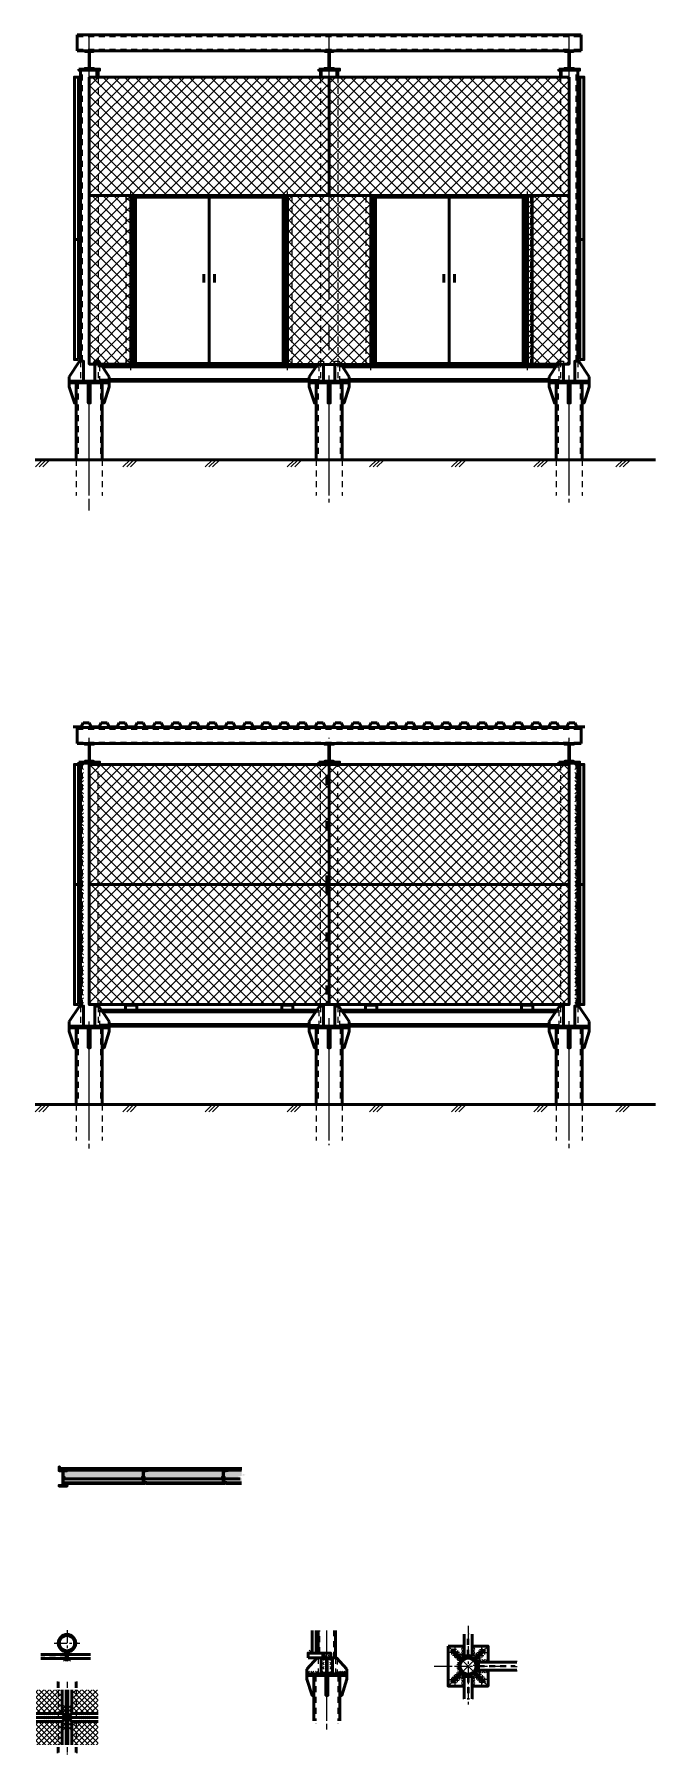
# Model space of a CAD drawing. Header units: millimetres. Extents: x -15843 to 52186, y -12703 to 19750.
# Drawn here: x -15310 to -7543, y -12703 to 8792 of the extents above; entities that cross this region are included whole.
import ezdxf

# ---------------------------------------------------------------- set-up
doc = ezdxf.new("R2010")
doc.units = ezdxf.units.MM
doc.linetypes.add('JIS_02_0.7', pattern=[1.35, 0.75, -0.6])
doc.linetypes.add('осевая', pattern=[50.8, 31.75, -6.35, 6.35, -6.35])
doc.layers.add('АС_Сваи', color=7, linetype='Continuous', lineweight=20)

# ---------------------------------------------------------------- blocks, each defined once
blk = doc.blocks.new('*U6')
at = {"color": 0, "linetype": 'ByBlock', "lineweight": -2}
blk.add_lwpolyline([(-5, 230), (55, 230), (55, 221), (14.8, 221, 0.4142136), (2.8, 209), (2.8, 21, 0.4142136), (14.8, 9), (55, 9), (55, 0), (0, 0), (-55, 0), (-55, 9), (-14.8, 9, 0.4142136), (-2.8, 21), (-2.8, 209, 0.4142136), (-14.8, 221), (-55, 221), (-55, 230)], format="xyb", close=True, dxfattribs=at)
blk = doc.blocks.new('*U11')
at = {"color": 0, "linetype": 'ByBlock', "lineweight": -2}
blk.add_lwpolyline([(0, 200), (50, 200), (50, 191.5), (14.8, 191.5, 0.4142136), (2.8, 179.5), (2.8, 20.5, 0.4142136), (14.8, 8.5), (50, 8.5), (50, 0), (5, 0), (-50, 0), (-50, 8.5), (-14.8, 8.5, 0.4142136), (-2.8, 20.5), (-2.8, 179.5, 0.4142136), (-14.8, 191.5), (-50, 191.5), (-50, 200)], format="xyb", close=True, dxfattribs=at)
blk = doc.blocks.new('*U13')
at = {"color": 0, "linetype": 'ByBlock', "lineweight": -2}
blk.add_lwpolyline([(64, 0, 0.357159), (61, 3), (12, 13, -0.357159), (5, 22), (5, 138, -0.357159), (12, 147), (61, 157, 0.357159), (64, 160), (0, 160), (0, 0)], format="xyb", close=True, dxfattribs=at)
blk = doc.blocks.new('*U12')
at = {"color": 0, "linetype": 'ByBlock', "lineweight": -2}
blk.add_lwpolyline([(64, 0, 0.357159), (61, 3), (12, 13, -0.357159), (5, 22), (5, 138, -0.357159), (12, 147), (61, 157, 0.357159), (64, 160), (0, 160), (0, 0)], format="xyb", close=True, dxfattribs=at)
blk = doc.blocks.new('*U174')
at = {"color": 0, "linetype": 'ByBlock', "lineweight": -2}
blk.add_lwpolyline([(0, 200), (50, 200), (50, 191.5), (14.8, 191.5, 0.4142136), (2.8, 179.5), (2.8, 20.5, 0.4142136), (14.8, 8.5), (50, 8.5), (50, 0), (5, 0), (-50, 0), (-50, 8.5), (-14.8, 8.5, 0.4142136), (-2.8, 20.5), (-2.8, 179.5, 0.4142136), (-14.8, 191.5), (-50, 191.5), (-50, 200)], format="xyb", close=True, dxfattribs=at)

msp = doc.modelspace()

# ---------------------------------------------------------------- hatches: boundary and pattern name
at = {"layer": 'АС_Сваи', "ltscale": 100}
h = msp.add_hatch(dxfattribs=at)
h.set_pattern_fill('ANSI37', color=256, scale=30)
h.paths.add_polyline_path([(-14514, 8258), (-14624, 8258), (-14624, 6778), (-14514, 6778)])
h.paths.add_polyline_path([(-11734, 8258), (-14514, 8258), (-14514, 6778), (-11734, 6778)])
h.paths.add_polyline_path([(-11624, 8258), (-11734, 8258), (-11734, 6778), (-11624, 6778)])
h.paths.add_polyline_path([(-11514, 8258), (-11624, 8258), (-11624, 6778), (-11514, 6778)])
h.paths.add_polyline_path([(-8734, 8258), (-11514, 8258), (-11514, 6778), (-8734, 6778)])
h.paths.add_polyline_path([(-8624, 8258), (-8734, 8258), (-8734, 6778), (-8624, 6778)])
h = msp.add_hatch(dxfattribs=at)
h.set_pattern_fill('ANSI37', color=256, scale=30)
h.paths.add_polyline_path([(-14104, 6770), (-14184, 6770), (-14184, 6778), (-14624, 6778), (-14624, 4672), (-14554, 4672), (-14554, 4708), (-14503, 4708), (-14479, 4672), (-14104, 4672)], flags=17)
h.paths.add_polyline_path([(-14104, 6778), (-14624, 6778), (-14624, 4672), (-14104, 4672)], flags=17)
h = msp.add_hatch(dxfattribs=at)
h.set_pattern_fill('ANSI37', color=256, scale=30)
h.paths.add_polyline_path([(-14514, 6778), (-14624, 6778), (-14624, 4672), (-14554, 4672), (-14554, 4708), (-14514, 4708)])
h = msp.add_hatch(dxfattribs=at)
h.set_pattern_fill('ANSI37', color=256, scale=30)
h.paths.add_polyline_path([(-14161, 6770), (-14184, 6770), (-14184, 6778), (-14514, 6778), (-14514, 4708), (-14503, 4708), (-14479, 4672), (-14161, 4672)])
h = msp.add_hatch(dxfattribs=at)
h.set_pattern_fill('ANSI37', color=256, scale=30)
h.paths.add_polyline_path([(-14161, 4672), (-14104, 4672), (-14104, 6770), (-14161, 6770)])
h = msp.add_hatch(dxfattribs=at)
h.set_pattern_fill('ANSI37', color=256, scale=30)
h.paths.add_polyline_path([(-12144, 4667), (-11771, 4667), (-11744, 4708), (-11734, 4708), (-11734, 6778), (-12144, 6778)])
h.paths.add_polyline_path([(-11624, 6778), (-11734, 6778), (-11734, 4708), (-11694, 4708), (-11694, 4667), (-11624, 4667)])
h.paths.add_polyline_path([(-11624, 4667), (-11554, 4667), (-11554, 4708), (-11514, 4708), (-11514, 6778), (-11624, 6778)])
h.paths.add_polyline_path([(-11514, 4708), (-11503, 4708), (-11476, 4667), (-11104, 4667), (-11104, 6778), (-11514, 6778)])
h = msp.add_hatch(dxfattribs=at)
h.set_pattern_fill('ANSI37', color=256, scale=30)
h.paths.add_polyline_path([(-9087, 6770), (-9064, 6770), (-9064, 6778), (-8624, 6778), (-8624, 4672), (-8694, 4672), (-8694, 4708), (-8744, 4708), (-8768, 4672), (-9087, 4672)], flags=16)
h.paths.add_polyline_path([(-9144, 6778), (-8624, 6778), (-8624, 4672), (-9144, 4672)])
h = msp.add_hatch(dxfattribs=at)
h.set_pattern_fill('ANSI37', color=256, scale=30)
h.paths.add_polyline_path([(-9087, 6770), (-9064, 6770), (-9064, 6778), (-8734, 6778), (-8734, 4708), (-8744, 4708), (-8768, 4672), (-9087, 4672)])
h = msp.add_hatch(dxfattribs=at)
h.set_pattern_fill('ANSI37', color=256, scale=30)
h.paths.add_polyline_path([(-8734, 6778), (-8624, 6778), (-8624, 4672), (-8694, 4672), (-8694, 4708), (-8734, 4708)])
h = msp.add_hatch(dxfattribs=at)
h.set_pattern_fill('ANSI37', color=256, scale=30)
h.paths.add_polyline_path([(-14514, -330), (-14624, -330), (-14624, -1830), (-14514, -1830)])
h.paths.add_polyline_path([(-14514, -1830), (-14624, -1830), (-14624, -3330), (-14514, -3330)])
h.paths.add_polyline_path([(-11734, -1830), (-14514, -1830), (-14514, -3330), (-11734, -3330)])
h.paths.add_polyline_path([(-11734, -330), (-14514, -330), (-14514, -1830), (-11734, -1830)])
h.paths.add_polyline_path([(-11624, -330), (-11734, -330), (-11734, -1830), (-11624, -1830)])
h.paths.add_polyline_path([(-11624, -1830), (-11734, -1830), (-11734, -3330), (-11624, -3330)])
h.paths.add_polyline_path([(-11514, -1830), (-11624, -1830), (-11624, -3330), (-11514, -3330)])
h.paths.add_polyline_path([(-11514, -330), (-11624, -330), (-11624, -1830), (-11514, -1830)])
h.paths.add_polyline_path([(-8734, -330), (-11514, -330), (-11514, -1830), (-8734, -1830)])
h.paths.add_polyline_path([(-8734, -1830), (-11514, -1830), (-11514, -3330), (-8734, -3330)])
h.paths.add_polyline_path([(-8624, -1830), (-8734, -1830), (-8734, -3330), (-8624, -3330)])
h.paths.add_polyline_path([(-8624, -330), (-8734, -330), (-8734, -1830), (-8624, -1830)])
h = msp.add_hatch(dxfattribs=at)
h.set_pattern_fill('ANSI31', color=256, scale=10)
h.paths.add_polyline_path([(-14995, -9128), (-14995, -9148), (-14956, -9148), (-14901, -9148), (-12718, -9148), (-12718, -9128)])
h = msp.add_hatch(dxfattribs=at)
h.set_pattern_fill('AR-CONC', color=256, scale=0.5)
h.paths.add_polyline_path([(-14901, -9148), (-14901, -9156), (-14936, -9156, 0.414214), (-14948, -9168), (-14948, -9308), (-13951, -9308), (-13951, -9148)])
h.paths.add_polyline_path([(-13887, -9148, -0.357159), (-13890, -9151), (-13939, -9161, 0.357159), (-13946, -9169), (-13946, -9286, 0.357159), (-13939, -9294), (-13890, -9304, -0.357159), (-13887, -9308), (-12951, -9308), (-12951, -9148)])
h.paths.add_polyline_path([(-12946, -9286, 0.357159), (-12939, -9294), (-12890, -9304, -0.357159), (-12887, -9308), (-12718, -9308), (-12718, -9246), (-12768, -9233), (-12668, -9208), (-12718, -9196), (-12718, -9148), (-12887, -9148, -0.357159), (-12890, -9151), (-12939, -9161, 0.357159), (-12946, -9169)])
h = msp.add_hatch(dxfattribs=at)
h.set_pattern_fill('ANSI37', color=256, scale=15)
h.paths.add_polyline_path([(-15012, -11895), (-15012, -11893), (-15291, -11893), (-15291, -12188), (-15012, -12188)])
h.paths.add_polyline_path([(-14961, -11893), (-15012, -11893), (-15012, -11895), (-15012, -12188), (-14961, -12188)])
h.paths.add_polyline_path([(-14510, -11893), (-14840, -11893), (-14840, -12188), (-14510, -12188)])
h.paths.add_polyline_path([(-14510, -12288), (-14840, -12288), (-14840, -12584), (-14510, -12584)])
h.paths.add_polyline_path([(-15012, -12288), (-15291, -12288), (-15291, -12584), (-15012, -12584), (-15012, -12581)])
h.paths.add_polyline_path([(-14961, -12288), (-15012, -12288), (-15012, -12581), (-15012, -12584), (-14961, -12584)])

# ---------------------------------------------------------------- linework, layer by layer
at = {"layer": 'АС_Сваи', "lineweight": 50, "ltscale": 100}
for points in [[(-14774, 8788), (-8474, 8788)], [(-14774, 8588), (-14774, 8788)], [(-8474, 8588), (-8474, 8788)], [(-14774, 8588), (-8474, 8588)], [(-14759, 4728), (-14759, 8258), (-14809, 8258), (-14809, 4728), (-14759, 4728)], [(-14754, 8358), (-14494, 8358), (-14494, 8344), (-14754, 8344), (-14754, 8358)], [(-14734, 8344), (-14734, 4708)], [(-14624, 8258), (-11624, 8258), (-11624, 6778), (-14624, 6778), (-14624, 8258)], [(-14514, 8344), (-14514, 8258)], [(-11754, 8358), (-11494, 8358), (-11494, 8344), (-11754, 8344), (-11754, 8358)], [(-11734, 8344), (-11734, 8258)], [(-8624, 8258), (-11624, 8258), (-11624, 6778), (-8624, 6778), (-8624, 8258)], [(-11514, 8344), (-11514, 8258)], [(-8754, 8358), (-8494, 8358), (-8494, 8344), (-8754, 8344), (-8754, 8358)], [(-8734, 8344), (-8734, 8258)], [(-8514, 8344), (-8514, 4708)], [(-8489, 4728), (-8489, 8258), (-8439, 8258), (-8439, 4728), (-8489, 4728)], [(-14104, 6778), (-14624, 6778), (-14624, 4672), (-14104, 4672), (-14104, 6778)], [(-14514, 6778), (-11734, 6778)], [(-14047, 4665), (-14047, 6770)], [(-13124, 6758), (-13124, 4678)], [(-12201, 4665), (-12201, 6770)], [(-12144, 6778), (-11104, 6778), (-11104, 4667), (-12144, 4667), (-12144, 6778)], [(-11514, 6778), (-8734, 6778)], [(-11104, 4658), (-11104, 6778)], [(-11047, 4665), (-11047, 6770)], [(-10124, 6758), (-10124, 4678)], [(-9224, 6778), (-9064, 6778), (-9064, 6770), (-9224, 6770), (-9224, 6778)], [(-9201, 4665), (-9201, 6770)], [(-9144, 4658), (-9144, 6778)], [(-9144, 6778), (-8624, 6778), (-8624, 4672), (-9144, 4672), (-9144, 6778)], [(-9087, 4665), (-9087, 6770)], [(-14759, 6228), (-14809, 6228)], [(-8489, 6228), (-8439, 6228)], [(-13190, 5798), (-13190, 5691)], [(-13057, 5798), (-13057, 5691)], [(-10190, 5798), (-10190, 5691)], [(-10057, 5798), (-10057, 5691)], [(-14694, 4458), (-14694, 4708), (-14744, 4708), (-14874, 4514)], [(-14874, 4458), (-14874, 4514)], [(-14554, 4458), (-14554, 4708), (-14503, 4708), (-14374, 4514)], [(-14470, 4658), (-11777, 4658)], [(-14456, 4637), (-11791, 4637)], [(-14374, 4458), (-14374, 4514)], [(-14184, 4665), (-14024, 4665), (-14024, 4658), (-14184, 4658), (-14184, 4665)], [(-14161, 4665), (-14161, 4672)], [(-12064, 4665), (-12224, 4665), (-12224, 4658), (-12064, 4658), (-12064, 4665)], [(-12087, 4665), (-12087, 4667)], [(-11771, 4667), (-11874, 4514)], [(-11874, 4458), (-11874, 4514)], [(-11694, 4458), (-11694, 4667)], [(-11554, 4458), (-11554, 4667)], [(-11476, 4667), (-11374, 4514)], [(-11470, 4658), (-8777, 4658)], [(-11456, 4637), (-8791, 4637)], [(-11374, 4458), (-11374, 4514)], [(-11024, 4665), (-11184, 4665), (-11184, 4658), (-11024, 4658), (-11024, 4665)], [(-11161, 4665), (-11161, 4667)], [(-9064, 4665), (-9224, 4665), (-9224, 4658), (-9064, 4658), (-9064, 4665)], [(-8768, 4672), (-8874, 4514)], [(-8874, 4458), (-8874, 4514)], [(-8694, 4458), (-8694, 4672)], [(-8554, 4458), (-8554, 4708), (-8503, 4708), (-8374, 4514)], [(-8374, 4458), (-8374, 4514)], [(-8374, 4458), (-14874, 4458)], [(-14874, 4458), (-14374, 4458), (-14374, 4438), (-14874, 4438), (-14874, 4458)], [(-14874, 4438), (-14874, 4390), (-14809, 4188), (-14787, 4188)], [(-14787, 4438), (-14787, 3478)], [(-14637, 4438), (-14637, 4188), (-14624, 4188)], [(-14611, 4438), (-14611, 4188), (-14624, 4188)], [(-14461, 4438), (-14461, 3478)], [(-14374, 4438), (-14374, 4390), (-14438, 4188), (-14461, 4188)], [(-14374, 4479), (-11874, 4479)], [(-11874, 4458), (-11374, 4458), (-11374, 4438), (-11874, 4438), (-11874, 4458)], [(-11874, 4438), (-11874, 4390), (-11809, 4188), (-11787, 4188)], [(-11787, 4438), (-11787, 3478)], [(-11637, 4438), (-11637, 4188), (-11624, 4188)], [(-11611, 4438), (-11611, 4188), (-11624, 4188)], [(-11461, 4438), (-11461, 3478)], [(-11374, 4438), (-11374, 4390), (-11438, 4188), (-11461, 4188)], [(-11374, 4479), (-8874, 4479)], [(-8874, 4458), (-8374, 4458), (-8374, 4438), (-8874, 4438), (-8874, 4458)], [(-8874, 4438), (-8874, 4390), (-8809, 4188), (-8787, 4188)], [(-8787, 4438), (-8787, 3478)], [(-8637, 4438), (-8637, 4188), (-8624, 4188)], [(-8611, 4438), (-8611, 4188), (-8624, 4188)], [(-8461, 4438), (-8461, 3478)], [(-8374, 4438), (-8374, 4390), (-8438, 4188), (-8461, 4188)], [(-15300, 3478), (-7543, 3478)], [(-14826, 140), (-14726, 140)], [(-14774, 130), (-8474, 130)], [(-14774, -70), (-14774, 130)], [(-14726, 140), (-14701, 190)], [(-14701, 190), (-14626, 190)], [(-14601, 140), (-14626, 190)], [(-14601, 140), (-14501, 140)], [(-14501, 140), (-14476, 190)], [(-14476, 190), (-14401, 190)], [(-14376, 140), (-14401, 190)], [(-14376, 140), (-14276, 140)], [(-14276, 140), (-14251, 190)], [(-14251, 190), (-14176, 190)], [(-14151, 140), (-14176, 190)], [(-14151, 140), (-14051, 140)], [(-14051, 140), (-14026, 190)], [(-14026, 190), (-13951, 190)], [(-13926, 140), (-13951, 190)], [(-13926, 140), (-13826, 140)], [(-13826, 140), (-13801, 190)], [(-13801, 190), (-13726, 190)], [(-13701, 140), (-13726, 190)], [(-13701, 140), (-13601, 140)], [(-13601, 140), (-13576, 190)], [(-13576, 190), (-13501, 190)], [(-13476, 140), (-13501, 190)], [(-13476, 140), (-13376, 140)], [(-13376, 140), (-13351, 190)], [(-13351, 190), (-13276, 190)], [(-13251, 140), (-13276, 190)], [(-13251, 140), (-13151, 140)], [(-13151, 140), (-13126, 190)], [(-13126, 190), (-13051, 190)], [(-13026, 140), (-13051, 190)], [(-13026, 140), (-12926, 140)], [(-12926, 140), (-12901, 190)], [(-12901, 190), (-12826, 190)], [(-12801, 140), (-12826, 190)], [(-12801, 140), (-12701, 140)], [(-12701, 140), (-12676, 190)], [(-12676, 190), (-12601, 190)], [(-12576, 140), (-12601, 190)], [(-12576, 140), (-12476, 140)], [(-12476, 140), (-12451, 190)], [(-12451, 190), (-12376, 190)], [(-12351, 140), (-12376, 190)], [(-12351, 140), (-12251, 140)], [(-12251, 140), (-12226, 190)], [(-12226, 190), (-12151, 190)], [(-12126, 140), (-12151, 190)], [(-12126, 140), (-12026, 140)], [(-12026, 140), (-12001, 190)], [(-12001, 190), (-11926, 190)], [(-11901, 140), (-11926, 190)], [(-11901, 140), (-11801, 140)], [(-11801, 140), (-11776, 190)], [(-11776, 190), (-11701, 190)], [(-11676, 140), (-11701, 190)], [(-11676, 140), (-11576, 140)], [(-11576, 140), (-11551, 190)], [(-11551, 190), (-11476, 190)], [(-11451, 140), (-11476, 190)], [(-11451, 140), (-11351, 140)], [(-11351, 140), (-11326, 190)], [(-11326, 190), (-11251, 190)], [(-11226, 140), (-11251, 190)], [(-11226, 140), (-11126, 140)], [(-11126, 140), (-11101, 190)], [(-11101, 190), (-11026, 190)], [(-11001, 140), (-11026, 190)], [(-11001, 140), (-10901, 140)], [(-10901, 140), (-10876, 190)], [(-10876, 190), (-10801, 190)], [(-10776, 140), (-10801, 190)], [(-10776, 140), (-10676, 140)], [(-10676, 140), (-10651, 190)], [(-10651, 190), (-10576, 190)], [(-10551, 140), (-10576, 190)], [(-10551, 140), (-10451, 140)], [(-10451, 140), (-10426, 190)], [(-10426, 190), (-10351, 190)], [(-10326, 140), (-10351, 190)], [(-10326, 140), (-10226, 140)], [(-10226, 140), (-10201, 190)], [(-10201, 190), (-10126, 190)], [(-10101, 140), (-10126, 190)], [(-10101, 140), (-10001, 140)], [(-10001, 140), (-9976, 190)], [(-9976, 190), (-9901, 190)], [(-9876, 140), (-9901, 190)], [(-9876, 140), (-9776, 140)], [(-9776, 140), (-9751, 190)], [(-9751, 190), (-9676, 190)], [(-9651, 140), (-9676, 190)], [(-9651, 140), (-9551, 140)], [(-9551, 140), (-9526, 190)], [(-9526, 190), (-9451, 190)], [(-9426, 140), (-9451, 190)], [(-9426, 140), (-9326, 140)], [(-9326, 140), (-9301, 190)], [(-9301, 190), (-9226, 190)], [(-9201, 140), (-9226, 190)], [(-9201, 140), (-9101, 140)], [(-9101, 140), (-9076, 190)], [(-9076, 190), (-9001, 190)], [(-8976, 140), (-9001, 190)], [(-8976, 140), (-8876, 140)], [(-8876, 140), (-8851, 190)], [(-8851, 190), (-8776, 190)], [(-8751, 140), (-8776, 190)], [(-8751, 140), (-8651, 140)], [(-8651, 140), (-8626, 190)], [(-8626, 190), (-8551, 190)], [(-8526, 140), (-8551, 190)], [(-8526, 140), (-8426, 140)], [(-8474, -70), (-8474, 130)], [(-14774, -70), (-8474, -70)], [(-14759, -3330), (-14759, -330), (-14809, -330), (-14809, -3330), (-14759, -3330)], [(-14754, -300), (-14494, -300), (-14494, -314), (-14754, -314), (-14754, -300)], [(-14734, -314), (-14734, -3350)], [(-14624, -330), (-11624, -330), (-11624, -3330), (-14624, -3330), (-14624, -330)], [(-14514, -314), (-14514, -330)], [(-11754, -300), (-11494, -300), (-11494, -314), (-11754, -314), (-11754, -300)], [(-11734, -314), (-11734, -330)], [(-8624, -330), (-11624, -330), (-11624, -3330), (-8624, -3330), (-8624, -330)], [(-11514, -314), (-11514, -330)], [(-8754, -300), (-8494, -300), (-8494, -314), (-8754, -314), (-8754, -300)], [(-8734, -314), (-8734, -330)], [(-8514, -314), (-8514, -3350)], [(-8489, -3330), (-8489, -330), (-8439, -330), (-8439, -3330), (-8489, -3330)], [(-11653, -470), (-11653, -584)], [(-11653, -1039), (-11653, -1153)], [(-11653, -1719), (-11653, -1941)], [(-14759, -1830), (-14809, -1830)], [(-14624, -1830), (-11624, -1830)], [(-8624, -1830), (-11624, -1830)], [(-8489, -1830), (-8439, -1830)], [(-11653, -2429), (-11653, -2543)], [(-11653, -3093), (-11653, -3207)], [(-14694, -3600), (-14694, -3350), (-14744, -3350), (-14874, -3544)], [(-14554, -3600), (-14554, -3350), (-14503, -3350), (-14374, -3544)], [(-14514, -3330), (-14514, -3350)], [(-14470, -3400), (-11777, -3400)], [(-14456, -3421), (-11791, -3421)], [(-14029, -3396), (-14029, -3338), (-14169, -3338), (-14169, -3396)], [(-12218, -3396), (-12218, -3338), (-12078, -3338), (-12078, -3396)], [(-11694, -3600), (-11694, -3350), (-11744, -3350), (-11874, -3544)], [(-11734, -3330), (-11734, -3350)], [(-11554, -3600), (-11554, -3350), (-11503, -3350), (-11374, -3544)], [(-11514, -3330), (-11514, -3350)], [(-11470, -3400), (-8777, -3400)], [(-11456, -3421), (-8791, -3421)], [(-11029, -3396), (-11029, -3338), (-11169, -3338), (-11169, -3396)], [(-9218, -3396), (-9218, -3338), (-9078, -3338), (-9078, -3396)], [(-8694, -3600), (-8694, -3350), (-8744, -3350), (-8874, -3544)], [(-8734, -3330), (-8734, -3350)], [(-8554, -3600), (-8554, -3350), (-8503, -3350), (-8374, -3544)], [(-14874, -3600), (-14874, -3544)], [(-8374, -3600), (-14874, -3600)], [(-14874, -3600), (-14374, -3600), (-14374, -3620), (-14874, -3620), (-14874, -3600)], [(-14874, -3620), (-14874, -3668), (-14809, -3870), (-14787, -3870)], [(-14787, -3620), (-14787, -4580)], [(-14637, -3620), (-14637, -3870), (-14624, -3870)], [(-14611, -3620), (-14611, -3870), (-14624, -3870)], [(-14461, -3620), (-14461, -4580)], [(-14374, -3620), (-14374, -3668), (-14438, -3870), (-14461, -3870)], [(-14374, -3600), (-14374, -3544)], [(-14374, -3579), (-11874, -3579)], [(-11874, -3600), (-11874, -3544)], [(-11874, -3600), (-11374, -3600), (-11374, -3620), (-11874, -3620), (-11874, -3600)], [(-11874, -3620), (-11874, -3668), (-11809, -3870), (-11787, -3870)], [(-11787, -3620), (-11787, -4580)], [(-11637, -3620), (-11637, -3870), (-11624, -3870)], [(-11611, -3620), (-11611, -3870), (-11624, -3870)], [(-11461, -3620), (-11461, -4580)], [(-11374, -3620), (-11374, -3668), (-11438, -3870), (-11461, -3870)], [(-11374, -3600), (-11374, -3544)], [(-11374, -3579), (-8874, -3579)], [(-8874, -3600), (-8874, -3544)], [(-8874, -3600), (-8374, -3600), (-8374, -3620), (-8874, -3620), (-8874, -3600)], [(-8874, -3620), (-8874, -3668), (-8809, -3870), (-8787, -3870)], [(-8787, -3620), (-8787, -4580)], [(-8637, -3620), (-8637, -3870), (-8624, -3870)], [(-8611, -3620), (-8611, -3870), (-8624, -3870)], [(-8461, -3620), (-8461, -4580)], [(-8374, -3620), (-8374, -3668), (-8438, -3870), (-8461, -3870)], [(-8374, -3600), (-8374, -3544)], [(-15300, -4580), (-7543, -4580)], [(-15001, -9148), (-15001, -9108), (-14995, -9108), (-14995, -9148)], [(-15001, -9148), (-12718, -9148)], [(-14938, -9228), (-14938, -9258), (-13958, -9258), (-13958, -9228)], [(-12958, -9228), (-12958, -9258), (-13939, -9258), (-13939, -9228)], [(-13931, -9308), (-14948, -9308)], [(-13931, -9314), (-14948, -9314)], [(-13931, -9308), (-13931, -9314)], [(-13913, -9308), (-12931, -9308)], [(-13913, -9308), (-13913, -9314)], [(-13913, -9314), (-12931, -9314)], [(-12931, -9308), (-12931, -9314)], [(-12913, -9308), (-12913, -9314)], [(-12913, -9308), (-12719, -9308)], [(-12913, -9314), (-12719, -9314)], [(-11839, -11151), (-11839, -11434), (-11789, -11434)], [(-11789, -11434), (-11789, -11151)], [(-11764, -11151), (-11764, -11434)], [(-11544, -11151), (-11544, -11494)], [(-10137, -11347), (-9937, -11347)], [(-9937, -11847), (-10137, -11847), (-10137, -11347)], [(-10080, -11391), (-10093, -11404), (-10093, -11404)], [(-9958, -11513), (-10080, -11391)], [(-9937, -11197), (-9937, -11467), (-9837, -11467), (-9837, -11197)], [(-9837, -11347), (-9637, -11347), (-9637, -11547)], [(-9816, -11513), (-9694, -11391)], [(-9694, -11391), (-9681, -11404), (-9681, -11404)], [(-15230, -11450), (-14911, -11450), (-14911, -11500), (-15230, -11500)], [(-14911, -11419), (-14911, -11520), (-14897, -11520)], [(-14894, -11419), (-14894, -11520), (-14908, -11520)], [(-14607, -11450), (-14894, -11450), (-14894, -11500), (-14607, -11500)], [(-11724, -11694), (-11724, -11494), (-11774, -11494), (-11904, -11637)], [(-11889, -11492), (-11889, -11434), (-11604, -11434), (-11604, -11492), (-11889, -11492)], [(-11764, -11492), (-11764, -11494)], [(-11704, -11494), (-11704, -11454), (-11697, -11454), (-11697, -11494)], [(-11584, -11694), (-11584, -11494), (-11533, -11494), (-11404, -11637)], [(-9971, -11526), (-10093, -11404)], [(-9803, -11526), (-9681, -11404)], [(-9276, -11547), (-9757, -11547), (-9757, -11647), (-9276, -11647)], [(-15012, -11895), (-15012, -11791)], [(-14789, -11895), (-14789, -11791)], [(-11904, -11694), (-11904, -11637)], [(-11904, -11694), (-11404, -11694), (-11404, -11713), (-11904, -11713), (-11904, -11694)], [(-11904, -11713), (-11904, -11762), (-11839, -11963), (-11817, -11963)], [(-11817, -11713), (-11817, -12283)], [(-11666, -11713), (-11666, -11963), (-11654, -11963)], [(-11641, -11713), (-11641, -11963), (-11654, -11963)], [(-11491, -11713), (-11491, -12283)], [(-11404, -11713), (-11404, -11762), (-11468, -11963), (-11491, -11963)], [(-11404, -11694), (-11404, -11637)], [(-9971, -11668), (-10093, -11790)], [(-10080, -11803), (-10093, -11790), (-10093, -11790)], [(-9958, -11681), (-10080, -11803)], [(-9937, -12009), (-9937, -11727), (-9837, -11727), (-9837, -12009)], [(-9637, -11647), (-9637, -11847), (-9837, -11847)], [(-9816, -11681), (-9694, -11803)], [(-9803, -11668), (-9681, -11790)], [(-9694, -11803), (-9681, -11790), (-9681, -11790)], [(-14961, -12188), (-14961, -11889)], [(-14911, -12238), (-14911, -11891)], [(-14890, -12238), (-14890, -11891)], [(-14840, -12188), (-14840, -11890)], [(-14911, -12238), (-15296, -12238)], [(-14961, -12188), (-15292, -12188)], [(-14911, -12238), (-14961, -12188)], [(-14911, -12238), (-14961, -12288)], [(-14911, -12388), (-14911, -12088)], [(-14911, -12088), (-14890, -12088)], [(-14911, -12188), (-14890, -12188)], [(-14911, -12238), (-14911, -12585)], [(-14890, -12388), (-14890, -12088)], [(-14890, -12238), (-14840, -12188)], [(-14890, -12238), (-14890, -12585)], [(-14890, -12238), (-14513, -12238)], [(-14890, -12238), (-14840, -12288)], [(-14840, -12188), (-14510, -12188)], [(-14961, -12288), (-15292, -12288)], [(-14961, -12288), (-14961, -12587)], [(-14911, -12288), (-14890, -12288)], [(-14911, -12388), (-14890, -12388)], [(-14840, -12288), (-14840, -12586)], [(-14840, -12288), (-14491, -12288)], [(-15012, -12581), (-15012, -12685)], [(-14789, -12581), (-14789, -12685)]]:
    msp.add_lwpolyline(points, dxfattribs=at)
at = {"layer": 'АС_Сваи', "linetype": 'JIS_02_0.7', "ltscale": 100}
for points in [[(-14774, 8767), (-8474, 8767)], [(-14774, 8608), (-8474, 8608)], [(-14710, 4708), (-14710, 8344)], [(-14537, 8258), (-14537, 8344)], [(-14514, 8258), (-14514, 4708)], [(-11734, 8258), (-11734, 4708)], [(-11710, 8258), (-11710, 8344)], [(-11537, 8258), (-11537, 8344)], [(-11514, 8258), (-11514, 4708)], [(-8734, 8258), (-8734, 4708)], [(-8710, 8258), (-8710, 8344)], [(-8537, 4708), (-8537, 8344)], [(-14184, 6778), (-14024, 6778), (-14024, 6770), (-14184, 6770), (-14184, 6778)], [(-14161, 4672), (-14161, 6770)], [(-14063, 4665), (-14063, 6770)], [(-12224, 6778), (-12064, 6778), (-12064, 6770), (-12224, 6770), (-12224, 6778)], [(-12184, 4665), (-12184, 6770)], [(-12087, 4667), (-12087, 6770)], [(-11184, 6778), (-11024, 6778), (-11024, 6770), (-11184, 6770), (-11184, 6778)], [(-11161, 4667), (-11161, 6770)], [(-11063, 4665), (-11063, 6770)], [(-9184, 4665), (-9184, 6770)], [(-9103, 4665), (-9103, 6770)], [(-14734, 4708), (-14734, 4458)], [(-14514, 4708), (-14514, 4458)], [(-14470, 4658), (-14494, 4658), (-14494, 4458)], [(-14470, 4658), (-14494, 4658), (-14494, 4458)], [(-14144, 4665), (-14144, 4672)], [(-11777, 4658), (-11754, 4658), (-11754, 4458)], [(-11734, 4708), (-11734, 4458)], [(-11514, 4708), (-11514, 4458)], [(-11470, 4658), (-11494, 4658), (-11494, 4458)], [(-11144, 4665), (-11144, 4667)], [(-8777, 4658), (-8754, 4658), (-8754, 4458)], [(-8768, 4672), (-8744, 4708), (-8694, 4708), (-8694, 4672)], [(-8734, 4708), (-8734, 4458)], [(-8514, 4708), (-8514, 4458)], [(-14763, 4438), (-14763, 3478)], [(-14485, 4438), (-14485, 3478)], [(-11763, 4438), (-11763, 3478)], [(-11485, 4438), (-11485, 3478)], [(-8763, 4438), (-8763, 3478)], [(-8485, 4438), (-8485, 3478)], [(-14787, 3478), (-14787, 3027)], [(-14461, 3478), (-14461, 3027)], [(-11787, 3478), (-11787, 3027)], [(-11461, 3478), (-11461, 3027)], [(-8787, 3478), (-8787, 3027)], [(-8461, 3478), (-8461, 3027)], [(-14774, 109), (-8474, 109)], [(-14774, -50), (-8474, -50)], [(-14710, -3350), (-14710, -314)], [(-14537, -330), (-14537, -314)], [(-14514, -3330), (-14514, -330)], [(-11734, -3330), (-11734, -330)], [(-11710, -330), (-11710, -314)], [(-11537, -330), (-11537, -314)], [(-11514, -3330), (-11514, -330)], [(-8734, -330), (-8734, -3330)], [(-8710, -330), (-8710, -314)], [(-8537, -3350), (-8537, -314)], [(-14734, -3350), (-14734, -3600)], [(-14537, -3350), (-14537, -3330)], [(-14514, -3350), (-14514, -3600)], [(-14470, -3400), (-14494, -3400), (-14494, -3600)], [(-14470, -3400), (-14494, -3400), (-14494, -3600)], [(-11777, -3400), (-11754, -3400), (-11754, -3600)], [(-11734, -3350), (-11734, -3600)], [(-11710, -3350), (-11710, -3330)], [(-11537, -3350), (-11537, -3330)], [(-11514, -3350), (-11514, -3600)], [(-11470, -3400), (-11494, -3400), (-11494, -3600)], [(-8777, -3400), (-8754, -3400), (-8754, -3600)], [(-8734, -3350), (-8734, -3600)], [(-8710, -3350), (-8710, -3330)], [(-8514, -3350), (-8514, -3600)], [(-14763, -3620), (-14763, -4580)], [(-14485, -3620), (-14485, -4580)], [(-11763, -3620), (-11763, -4580)], [(-11485, -3620), (-11485, -4580)], [(-8763, -3620), (-8763, -4580)], [(-8485, -3620), (-8485, -4580)], [(-14787, -4580), (-14787, -5031)], [(-14461, -4580), (-14461, -5031)], [(-11787, -4580), (-11787, -5031)], [(-11461, -4580), (-11461, -5031)], [(-8787, -4580), (-8787, -5031)], [(-8461, -4580), (-8461, -5031)], [(-11740, -11434), (-11740, -11151)], [(-11567, -11494), (-11567, -11151)], [(-11889, -11442), (-11604, -11442)], [(-11764, -11494), (-11764, -11694)], [(-11740, -11494), (-11740, -11492)], [(-11544, -11494), (-11544, -11694)], [(-11524, -11504), (-11524, -11694)], [(-11524, -11504), (-11524, -11694)], [(-11793, -11713), (-11793, -12317)], [(-11515, -11713), (-11515, -12317)], [(-15012, -11895), (-15012, -12581)], [(-14789, -11897), (-14789, -12580)]]:
    msp.add_lwpolyline(points, dxfattribs=at)
at = {"layer": 'АС_Сваи', "linetype": 'осевая', "ltscale": 50}
for points in [[(-14624, 2843), (-14624, 8792)], [(-11624, 2942), (-11624, 8792)], [(-8624, 2941), (-8624, 8792)], [(-14624, -5130), (-14624, 3)], [(-11624, -5088), (-11624, 3)], [(-8624, -5125), (-8624, 3)], [(-11654, -12389), (-11654, -11151)]]:
    msp.add_lwpolyline(points, dxfattribs=at)
at = {"layer": 'АС_Сваи', "linetype": 'осевая', "ltscale": 20}
for points in [[(-14104, 4595), (-14104, 6831)], [(-12144, 4595), (-12144, 6831)], [(-11104, 4595), (-11104, 6831)], [(-9144, 4595), (-9144, 6831)]]:
    msp.add_lwpolyline(points, dxfattribs=at)
at = {"layer": 'АС_Сваи', "lineweight": 50, "ltscale": 100}
for points in [[(-14084, 6758), (-12164, 6758), (-12164, 4678), (-14084, 4678)], [(-9164, 6758), (-11084, 6758), (-11084, 4678), (-9164, 4678)]]:
    msp.add_lwpolyline(points, close=True, dxfattribs=at)
at = {"layer": 'АС_Сваи', "ltscale": 100}
for points in [[(-14456, 4637), (-14494, 4637)], [(-14456, 4637), (-14494, 4637)], [(-11791, 4637), (-11754, 4637)], [(-11771, 4667), (-11744, 4708), (-11694, 4708), (-11694, 4667)], [(-11554, 4667), (-11554, 4708), (-11503, 4708), (-11476, 4667)], [(-11456, 4637), (-11494, 4637)], [(-8791, 4637), (-8754, 4637)], [(-14374, 4479), (-14494, 4479)], [(-14374, 4479), (-14494, 4479)], [(-11874, 4479), (-11754, 4479)], [(-11374, 4479), (-11494, 4479)], [(-8874, 4479), (-8754, 4479)], [(-15208, 3478), (-15298, 3387)], [(-15162, 3478), (-15252, 3387)], [(-15115, 3478), (-15206, 3387)], [(-14111, 3478), (-14202, 3387)], [(-14065, 3478), (-14156, 3387)], [(-14019, 3478), (-14109, 3387)], [(-13084, 3478), (-13175, 3387)], [(-13038, 3478), (-13129, 3387)], [(-12992, 3478), (-13082, 3387)], [(-12057, 3478), (-12148, 3387)], [(-12011, 3478), (-12102, 3387)], [(-11965, 3478), (-12055, 3387)], [(-11030, 3478), (-11121, 3387)], [(-10984, 3478), (-11075, 3387)], [(-10938, 3478), (-11028, 3387)], [(-10003, 3478), (-10094, 3387)], [(-9957, 3478), (-10048, 3387)], [(-9911, 3478), (-10001, 3387)], [(-8976, 3478), (-9067, 3387)], [(-8930, 3478), (-9021, 3387)], [(-8884, 3478), (-8975, 3387)], [(-7949, 3478), (-8040, 3387)], [(-7903, 3478), (-7994, 3387)], [(-7857, 3478), (-7948, 3387)], [(-14759, -330), (-14694, -395)], [(-14694, -330), (-14759, -395)], [(-8554, -330), (-8489, -395)], [(-8489, -330), (-8554, -395)], [(-14759, -431), (-14694, -496)], [(-14694, -431), (-14759, -496)], [(-14759, -531), (-14694, -596)], [(-14694, -531), (-14759, -596)], [(-14759, -632), (-14694, -697)], [(-14694, -632), (-14759, -697)], [(-8554, -431), (-8489, -496)], [(-8489, -431), (-8554, -496)], [(-8554, -531), (-8489, -596)], [(-8489, -531), (-8554, -596)], [(-8554, -632), (-8489, -697)], [(-8489, -632), (-8554, -697)], [(-14759, -733), (-14694, -798)], [(-14694, -733), (-14759, -798)], [(-14759, -833), (-14694, -898)], [(-14694, -833), (-14759, -898)], [(-8554, -733), (-8489, -798)], [(-8489, -733), (-8554, -798)], [(-8554, -833), (-8489, -898)], [(-8489, -833), (-8554, -898)], [(-14759, -934), (-14694, -999)], [(-14694, -934), (-14759, -999)], [(-14759, -1034), (-14694, -1099)], [(-14694, -1034), (-14759, -1099)], [(-8554, -934), (-8489, -999)], [(-8489, -934), (-8554, -999)], [(-8554, -1034), (-8489, -1099)], [(-8489, -1034), (-8554, -1099)], [(-14759, -1135), (-14694, -1200)], [(-14694, -1135), (-14759, -1200)], [(-14759, -1235), (-14694, -1301)], [(-14694, -1235), (-14759, -1301)], [(-8554, -1135), (-8489, -1200)], [(-8489, -1135), (-8554, -1200)], [(-8554, -1235), (-8489, -1301)], [(-8489, -1235), (-8554, -1301)], [(-14759, -1336), (-14694, -1401)], [(-14694, -1336), (-14759, -1401)], [(-14759, -1437), (-14694, -1502)], [(-14694, -1437), (-14759, -1502)], [(-8554, -1336), (-8489, -1401)], [(-8489, -1336), (-8554, -1401)], [(-8554, -1437), (-8489, -1502)], [(-8489, -1437), (-8554, -1502)], [(-14759, -1537), (-14694, -1602)], [(-14694, -1537), (-14759, -1602)], [(-14759, -1638), (-14694, -1703)], [(-14694, -1638), (-14759, -1703)], [(-8554, -1537), (-8489, -1602)], [(-8489, -1537), (-8554, -1602)], [(-8554, -1638), (-8489, -1703)], [(-8489, -1638), (-8554, -1703)], [(-14759, -1738), (-14694, -1803)], [(-14694, -1738), (-14759, -1803)], [(-14759, -1839), (-14694, -1904)], [(-14694, -1839), (-14759, -1904)], [(-14624, -1830), (-11624, -1830), (-11624, -3330), (-14624, -3330), (-14624, -1830)], [(-8554, -1738), (-8489, -1803)], [(-8489, -1738), (-8554, -1803)], [(-8554, -1839), (-8489, -1904)], [(-8489, -1839), (-8554, -1904)], [(-14759, -1939), (-14694, -2005)], [(-14694, -1939), (-14759, -2005)], [(-14759, -2040), (-14694, -2105)], [(-14694, -2040), (-14759, -2105)], [(-14759, -2141), (-14694, -2206)], [(-14694, -2141), (-14759, -2206)], [(-8554, -1939), (-8489, -2005)], [(-8489, -1939), (-8554, -2005)], [(-8554, -2040), (-8489, -2105)], [(-8489, -2040), (-8554, -2105)], [(-8554, -2141), (-8489, -2206)], [(-8489, -2141), (-8554, -2206)], [(-14759, -2241), (-14694, -2306)], [(-14694, -2241), (-14759, -2306)], [(-14759, -2342), (-14694, -2407)], [(-14694, -2342), (-14759, -2407)], [(-8554, -2241), (-8489, -2306)], [(-8489, -2241), (-8554, -2306)], [(-8554, -2342), (-8489, -2407)], [(-8489, -2342), (-8554, -2407)], [(-14759, -2442), (-14694, -2507)], [(-14694, -2442), (-14759, -2507)], [(-14759, -2543), (-14694, -2608)], [(-14694, -2543), (-14759, -2608)], [(-8554, -2442), (-8489, -2507)], [(-8489, -2442), (-8554, -2507)], [(-8554, -2543), (-8489, -2608)], [(-8489, -2543), (-8554, -2608)], [(-14759, -2644), (-14694, -2709)], [(-14694, -2644), (-14759, -2709)], [(-14759, -2744), (-14694, -2809)], [(-14694, -2744), (-14759, -2809)], [(-8554, -2644), (-8489, -2709)], [(-8489, -2644), (-8554, -2709)], [(-8554, -2744), (-8489, -2809)], [(-8489, -2744), (-8554, -2809)], [(-14759, -2845), (-14694, -2910)], [(-14694, -2845), (-14759, -2910)], [(-14759, -2945), (-14694, -3010)], [(-14694, -2945), (-14759, -3010)], [(-8554, -2845), (-8489, -2910)], [(-8489, -2845), (-8554, -2910)], [(-8554, -2945), (-8489, -3010)], [(-8489, -2945), (-8554, -3010)], [(-14759, -3046), (-14694, -3111)], [(-14694, -3046), (-14759, -3111)], [(-14759, -3146), (-14694, -3212)], [(-14694, -3146), (-14759, -3212)], [(-8554, -3046), (-8489, -3111)], [(-8489, -3046), (-8554, -3111)], [(-8554, -3146), (-8489, -3212)], [(-8489, -3146), (-8554, -3212)], [(-14759, -3247), (-14694, -3312)], [(-14694, -3247), (-14759, -3312)], [(-14456, -3421), (-14494, -3421)], [(-14456, -3421), (-14494, -3421)], [(-11791, -3421), (-11754, -3421)], [(-11456, -3421), (-11494, -3421)], [(-8791, -3421), (-8754, -3421)], [(-8554, -3247), (-8489, -3312)], [(-8489, -3247), (-8554, -3312)], [(-14374, -3579), (-14494, -3579)], [(-14374, -3579), (-14494, -3579)], [(-14374, -3579), (-14494, -3579)], [(-14374, -3579), (-14494, -3579)], [(-11874, -3579), (-11754, -3579)], [(-11374, -3579), (-11494, -3579)], [(-8874, -3579), (-8754, -3579)], [(-15208, -4580), (-15299, -4671)], [(-15162, -4580), (-15253, -4671)], [(-15116, -4580), (-15206, -4671)], [(-14111, -4580), (-14202, -4671)], [(-14065, -4580), (-14156, -4671)], [(-14019, -4580), (-14110, -4671)], [(-13085, -4580), (-13175, -4671)], [(-13038, -4580), (-13129, -4671)], [(-12992, -4580), (-13083, -4671)], [(-12058, -4580), (-12148, -4671)], [(-12011, -4580), (-12102, -4671)], [(-11965, -4580), (-12056, -4671)], [(-11031, -4580), (-11121, -4671)], [(-10984, -4580), (-11075, -4671)], [(-10938, -4580), (-11029, -4671)], [(-10004, -4580), (-10094, -4671)], [(-9957, -4580), (-10048, -4671)], [(-9911, -4580), (-10002, -4671)], [(-8977, -4580), (-9067, -4671)], [(-8931, -4580), (-9021, -4671)], [(-8884, -4580), (-8975, -4671)], [(-7950, -4580), (-8040, -4671)], [(-7904, -4580), (-7994, -4671)], [(-7857, -4580), (-7948, -4671)], [(-14948, -9225), (-14928, -9244)], [(-14928, -9225), (-14948, -9244)], [(-13970, -9225), (-13951, -9244)], [(-13951, -9225), (-13970, -9244)], [(-13946, -9225), (-13926, -9244)], [(-13926, -9225), (-13946, -9244)], [(-12970, -9225), (-12951, -9244)], [(-12951, -9225), (-12970, -9244)], [(-12946, -9225), (-12926, -9244)], [(-12926, -9225), (-12946, -9244)], [(-14948, -9243), (-14928, -9263)], [(-14928, -9243), (-14948, -9263)], [(-14948, -9314), (-14928, -9334)], [(-14928, -9314), (-14948, -9334)], [(-13970, -9243), (-13951, -9263)], [(-13951, -9243), (-13970, -9263)], [(-13946, -9243), (-13926, -9263)], [(-13926, -9243), (-13946, -9263)], [(-13932, -9308), (-13913, -9327)], [(-13913, -9308), (-13932, -9327)], [(-12970, -9243), (-12951, -9263)], [(-12951, -9243), (-12970, -9263)], [(-12946, -9243), (-12926, -9263)], [(-12926, -9243), (-12946, -9263)], [(-12932, -9308), (-12913, -9327)], [(-12913, -9308), (-12932, -9327)], [(-10137, -11347), (-9637, -11847)], [(-9637, -11347), (-10137, -11847)], [(-10031, -11391), (-10080, -11391)], [(-10055, -11367), (-10055, -11416)], [(-9937, -11347), (-9971, -11382)], [(-9971, -11347), (-9937, -11382)], [(-9937, -11391), (-9971, -11425)], [(-9971, -11391), (-9937, -11425)], [(-9837, -11347), (-9802, -11382)], [(-9802, -11347), (-9837, -11382)], [(-9837, -11391), (-9802, -11425)], [(-9802, -11391), (-9837, -11425)], [(-9743, -11391), (-9694, -11391)], [(-9718, -11367), (-9718, -11416)], [(-14945, -11416), (-14911, -11450)], [(-14911, -11416), (-14945, -11450)], [(-14945, -11534), (-14911, -11500)], [(-14911, -11534), (-14945, -11500)], [(-14859, -11416), (-14894, -11450)], [(-14894, -11416), (-14859, -11450)], [(-14859, -11534), (-14894, -11500)], [(-14894, -11534), (-14859, -11500)], [(-11839, -11398), (-11873, -11433)], [(-11873, -11398), (-11839, -11433)], [(-11689, -11494), (-11724, -11528)], [(-11724, -11494), (-11689, -11528)], [(-11689, -11548), (-11724, -11582)], [(-11724, -11548), (-11689, -11582)], [(-11689, -11601), (-11724, -11635)], [(-11724, -11601), (-11689, -11635)], [(-11663, -11459), (-11697, -11494)], [(-11697, -11459), (-11663, -11494)], [(-11604, -11459), (-11638, -11494)], [(-11638, -11459), (-11604, -11494)], [(-11584, -11494), (-11618, -11528)], [(-11618, -11494), (-11584, -11528)], [(-11584, -11548), (-11618, -11582)], [(-11618, -11548), (-11584, -11582)], [(-11584, -11601), (-11618, -11635)], [(-11618, -11601), (-11584, -11635)], [(-11514, -11514), (-11524, -11514)], [(-11514, -11514), (-11524, -11514)], [(-10068, -11429), (-10117, -11429)], [(-10093, -11404), (-10093, -11453)], [(-10033, -11464), (-10082, -11464)], [(-10058, -11439), (-10058, -11488)], [(-10002, -11495), (-10050, -11495)], [(-9996, -11426), (-10045, -11426)], [(-10030, -11582), (-9989, -11556)], [(-10026, -11471), (-10026, -11520)], [(-10022, -11548), (-9996, -11589)], [(-10020, -11402), (-10020, -11451)], [(-9971, -11526), (-10019, -11526)], [(-9964, -11458), (-10013, -11458)], [(-9995, -11502), (-9995, -11551)], [(-9989, -11434), (-9989, -11482)], [(-9933, -11489), (-9982, -11489)], [(-9937, -11433), (-9971, -11467)], [(-9971, -11433), (-9937, -11467)], [(-9958, -11464), (-9958, -11513)], [(-9954, -11470), (-9910, -11490)], [(-9922, -11457), (-9942, -11502)], [(-9841, -11461), (-9881, -11487)], [(-9874, -11454), (-9848, -11495)], [(-9840, -11489), (-9791, -11489)], [(-9837, -11433), (-9802, -11467)], [(-9802, -11433), (-9837, -11467)], [(-9826, -11584), (-9778, -11584)], [(-9816, -11464), (-9816, -11513)], [(-9809, -11458), (-9760, -11458)], [(-9803, -11526), (-9754, -11526)], [(-9802, -11560), (-9802, -11609)], [(-9785, -11434), (-9785, -11482)], [(-9779, -11502), (-9779, -11551)], [(-9778, -11426), (-9729, -11426)], [(-9772, -11495), (-9723, -11495)], [(-9757, -11513), (-9722, -11547)], [(-9722, -11513), (-9757, -11547)], [(-9753, -11402), (-9753, -11451)], [(-9748, -11471), (-9748, -11520)], [(-9740, -11464), (-9692, -11464)], [(-9716, -11439), (-9716, -11488)], [(-9712, -11513), (-9677, -11547)], [(-9677, -11513), (-9712, -11547)], [(-9705, -11429), (-9657, -11429)], [(-9681, -11404), (-9681, -11453)], [(-9671, -11513), (-9637, -11547)], [(-9637, -11513), (-9671, -11547)], [(-11869, -11659), (-11904, -11694)], [(-11904, -11659), (-11869, -11694)], [(-11818, -11659), (-11852, -11694)], [(-11852, -11659), (-11818, -11694)], [(-11762, -11660), (-11796, -11694)], [(-11796, -11660), (-11762, -11694)], [(-11705, -11659), (-11739, -11694)], [(-11739, -11659), (-11705, -11694)], [(-11569, -11659), (-11604, -11694)], [(-11604, -11659), (-11569, -11694)], [(-11514, -11660), (-11548, -11694)], [(-11548, -11660), (-11514, -11694)], [(-11404, -11673), (-11524, -11673)], [(-11404, -11673), (-11524, -11673)], [(-11404, -11673), (-11524, -11673)], [(-11404, -11673), (-11524, -11673)], [(-11456, -11659), (-11491, -11694)], [(-11491, -11659), (-11456, -11694)], [(-11404, -11659), (-11438, -11694)], [(-11438, -11659), (-11404, -11694)], [(-10117, -11766), (-10068, -11766)], [(-10093, -11742), (-10093, -11790)], [(-10086, -11735), (-10037, -11735)], [(-10080, -11803), (-10031, -11803)], [(-10062, -11711), (-10062, -11759)], [(-10055, -11779), (-10055, -11828)], [(-10054, -11703), (-10006, -11703)], [(-10049, -11772), (-10000, -11772)], [(-10030, -11616), (-9988, -11640)], [(-10030, -11679), (-10030, -11728)], [(-10024, -11748), (-10024, -11797)], [(-9997, -11607), (-10021, -11650)], [(-10019, -11668), (-9971, -11668)], [(-10017, -11741), (-9968, -11741)], [(-9995, -11644), (-9995, -11693)], [(-9993, -11716), (-9993, -11765)], [(-9982, -11706), (-9933, -11706)], [(-9937, -11762), (-9971, -11727)], [(-9971, -11762), (-9937, -11727)], [(-9937, -11804), (-9971, -11769)], [(-9971, -11804), (-9937, -11769)], [(-9937, -11847), (-9971, -11813)], [(-9971, -11847), (-9937, -11813)], [(-9958, -11681), (-9958, -11730)], [(-9935, -11733), (-9893, -11707)], [(-9927, -11700), (-9901, -11741)], [(-9883, -11707), (-9843, -11734)], [(-9876, -11741), (-9849, -11701)], [(-9791, -11706), (-9840, -11706)], [(-9837, -11762), (-9802, -11727)], [(-9802, -11762), (-9837, -11727)], [(-9837, -11804), (-9802, -11769)], [(-9802, -11804), (-9837, -11769)], [(-9837, -11847), (-9802, -11813)], [(-9802, -11847), (-9837, -11813)], [(-9816, -11681), (-9816, -11730)], [(-9756, -11741), (-9805, -11741)], [(-9754, -11668), (-9803, -11668)], [(-9781, -11716), (-9781, -11765)], [(-9778, -11644), (-9778, -11693)], [(-9725, -11772), (-9774, -11772)], [(-9719, -11703), (-9768, -11703)], [(-9757, -11647), (-9722, -11682)], [(-9722, -11647), (-9757, -11682)], [(-9749, -11748), (-9749, -11797)], [(-9744, -11679), (-9744, -11728)], [(-9694, -11803), (-9743, -11803)], [(-9688, -11735), (-9736, -11735)], [(-9718, -11779), (-9718, -11828)], [(-9712, -11647), (-9677, -11682)], [(-9677, -11647), (-9712, -11682)], [(-9712, -11711), (-9712, -11759)], [(-9657, -11766), (-9705, -11766)], [(-9681, -11742), (-9681, -11790)], [(-9671, -11647), (-9637, -11682)], [(-9637, -11647), (-9671, -11682)], [(-15187, -12255), (-15152, -12221)], [(-15152, -12255), (-15187, -12221)], [(-15135, -12255), (-15100, -12221)], [(-15100, -12255), (-15135, -12221)], [(-15084, -12255), (-15050, -12221)], [(-15050, -12255), (-15084, -12221)], [(-14945, -12123), (-14911, -12088)], [(-14911, -12123), (-14945, -12088)], [(-14945, -12170), (-14911, -12136)], [(-14911, -12170), (-14945, -12136)], [(-14945, -12216), (-14911, -12182)], [(-14911, -12216), (-14945, -12182)], [(-14890, -12123), (-14856, -12088)], [(-14856, -12123), (-14890, -12088)], [(-14890, -12170), (-14856, -12136)], [(-14856, -12170), (-14890, -12136)], [(-14890, -12216), (-14856, -12182)], [(-14856, -12216), (-14890, -12182)], [(-14717, -12255), (-14752, -12221)], [(-14752, -12255), (-14717, -12221)], [(-14666, -12255), (-14701, -12221)], [(-14701, -12255), (-14666, -12221)], [(-14615, -12255), (-14649, -12221)], [(-14649, -12255), (-14615, -12221)], [(-14945, -12291), (-14911, -12257)], [(-14911, -12291), (-14945, -12257)], [(-14945, -12340), (-14911, -12306)], [(-14911, -12340), (-14945, -12306)], [(-14945, -12389), (-14911, -12354)], [(-14911, -12389), (-14945, -12354)], [(-14890, -12291), (-14856, -12257)], [(-14856, -12291), (-14890, -12257)], [(-14890, -12340), (-14856, -12306)], [(-14856, -12340), (-14890, -12306)], [(-14890, -12389), (-14856, -12354)], [(-14856, -12389), (-14890, -12354)]]:
    msp.add_lwpolyline(points, dxfattribs=at)
at = {"layer": 'АС_Сваи', "linetype": 'осевая', "ltscale": 5}
for points in [[(-14902, -11150), (-14902, -11470)], [(-9887, -11093), (-9887, -12077)], [(-15062, -11310), (-14742, -11310)], [(-10310, -11597), (-9458, -11597)], [(-14901, -11788), (-14901, -12703)], [(-15204, -12238), (-14570, -12238)]]:
    msp.add_lwpolyline(points, dxfattribs=at)
at = {"layer": 'АС_Сваи', "lineweight": 50, "ltscale": 100}
for centre, radius in [((-14902, -11310), 110), ((-14902, -11310), 95.7), ((-9887, -11597), 110), ((-9887, -11597), 99.6)]:
    msp.add_circle(centre, radius, dxfattribs=at)

# ---------------------------------------------------------------- block references
for name, p in [('*U6', (-14624, 8358)), ('*U6', (-11624, 8358)), ('*U6', (-8624, 8358)), ('*U6', (-14624, -300)), ('*U6', (-11624, -300)), ('*U6', (-8624, -300)), ('*U13', (-13951, -9308)), ('*U12', (-12951, -9308)), ('*U174', (-11654, -11694))]:
    msp.add_blockref(name, p, dxfattribs=at)
at = {"layer": 'АС_Сваи', "lineweight": 50, "ltscale": 100, "rotation": 180}
msp.add_blockref('*U11', (-14951, -9148), dxfattribs=at)

# ---------------------------------------------------------------- next in the draw order: wipeouts: each hides what was drawn before it
at = {"linetype": 'Continuous'}
for points in [[(-14787, 3027), (-14461, 3027), (-14461, 2991), (-14787, 2991)], [(-11787, 3027), (-11461, 3027), (-11461, 2991), (-11787, 2991)], [(-8787, 3027), (-8461, 3027), (-8461, 2991), (-8787, 2991)], [(-14787, -5031), (-14461, -5031), (-14461, -5067), (-14787, -5067)], [(-11787, -5031), (-11461, -5031), (-11461, -5067), (-11787, -5067)], [(-8787, -5031), (-8461, -5031), (-8461, -5067), (-8787, -5067)], [(-12718, -9148), (-12718, -9294), (-12706, -9294), (-12706, -9148)], [(-11764, -11151), (-11544, -11151), (-11544, -11142), (-11764, -11142)], [(-9937, -11197), (-9837, -11197), (-9837, -11190), (-9937, -11190)], [(-15230, -11450), (-15230, -11500), (-15241, -11510), (-15241, -11460)], [(-14607, -11450), (-14607, -11500), (-14595, -11510), (-14595, -11460)], [(-9276, -11547), (-9276, -11647), (-9268, -11647), (-9268, -11547)], [(-15012, -11791), (-14789, -11791), (-14789, -11780), (-15012, -11780)], [(-15291, -12591), (-15291, -11893), (-15310, -11893), (-15310, -12591)], [(-14510, -12591), (-14510, -11893), (-14491, -11893), (-14491, -12591)], [(-9937, -12009), (-9837, -12009), (-9837, -12016), (-9937, -12016)], [(-11817, -12283), (-11491, -12283), (-11491, -12317), (-11817, -12317)], [(-15012, -12685), (-14789, -12685), (-14789, -12678), (-15012, -12678)]]:
    msp.add_wipeout(points, dxfattribs=at).dxf.layer = 'АС_Сваи'

# ---------------------------------------------------------------- next in the draw order: linework, layer by layer
at = {"layer": 'АС_Сваи', "lineweight": 50, "ltscale": 100}
for points in [[(-14995, -9128), (-12718, -9128)], [(-12739, -9258), (-12939, -9258), (-12939, -9228)]]:
    msp.add_lwpolyline(points, dxfattribs=at)
at = {"layer": 'АС_Сваи', "linetype": 'JIS_02_0.7', "ltscale": 100}
for points in [[(-9894, -11467), (-9894, -11197)], [(-9880, -11467), (-9880, -11190)], [(-14911, -11491), (-15230, -11491)], [(-14894, -11491), (-14607, -11491)], [(-9757, -11590), (-9297, -11590)], [(-9757, -11604), (-9265, -11604)], [(-9894, -11727), (-9894, -12016)], [(-9880, -11727), (-9880, -12016)]]:
    msp.add_lwpolyline(points, dxfattribs=at)

# ---------------------------------------------------------------- next in the draw order: wipeouts: each hides what was drawn before it
at = {"linetype": 'Continuous'}
for points in [[(-11789, -11151), (-11839, -11151), (-11839, -11147), (-11789, -11147)], [(-15291, -11893), (-14510, -11893), (-14510, -11870), (-15291, -11870)], [(-15291, -12584), (-14510, -12584), (-14510, -12607), (-15291, -12607)]]:
    msp.add_wipeout(points, dxfattribs=at).dxf.layer = 'АС_Сваи'

doc.saveas('drawing.dxf')
